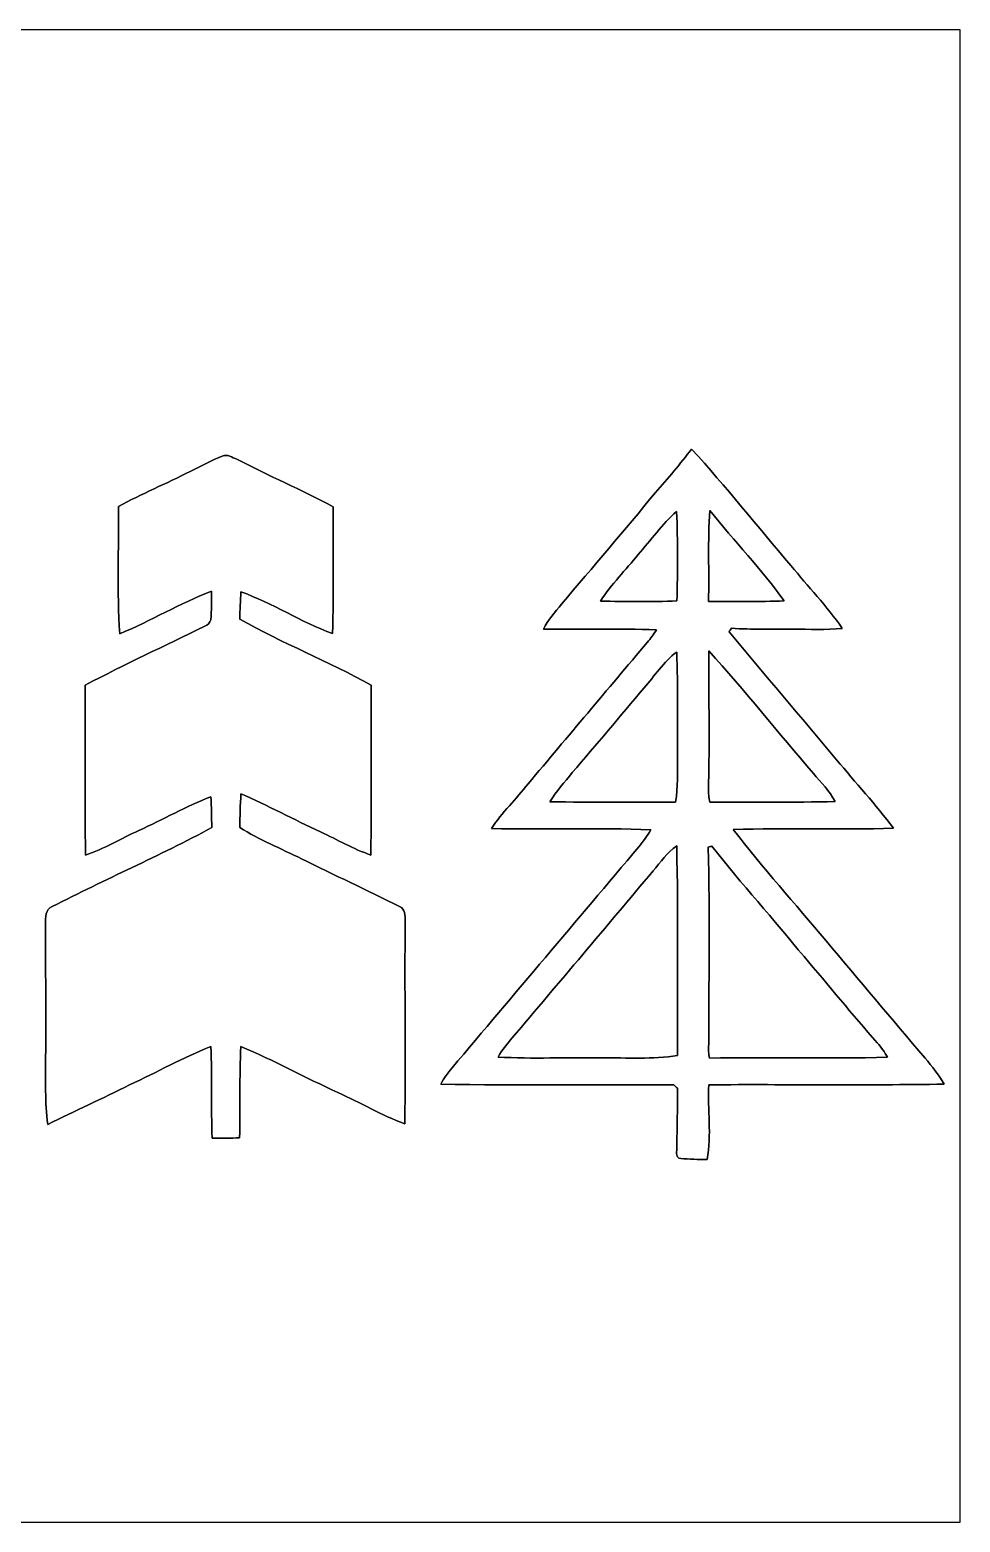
# Model space of a CAD drawing. Header units: centimetres. Extents: x -16.8 to 16.8, y -16.7 to 16.7.
# Drawn here: x -4.01 to 16.77, y -16.67 to 16.67 of the extents above; entities that cross this region are included whole.
import ezdxf

# ---------------------------------------------------------------- set-up
doc = ezdxf.new("R2010")
doc.units = ezdxf.units.CM
doc.header["$MEASUREMENT"] = 0
doc.layers.add('Layer 1', color=7, linetype='Continuous')

msp = doc.modelspace()

# ---------------------------------------------------------------- linework, layer by layer
at = {"layer": 'Layer 1', "color": 7}
for points, knots in [([(-16.77458, 16.66875), (-16.77458, 16.66875), (16.77458, 16.66875), (16.77458, 16.66875), (16.77458, 16.66875), (16.77458, 16.66875), (16.77458, -16.66875), (16.77458, -16.66875), (16.77458, -16.66875), (16.77458, -16.66875), (-16.77458, -16.66875), (-16.77458, -16.66875), (-16.77458, -16.66875), (-16.77458, -16.66875), (-16.77458, 16.66875), (-16.77458, 16.66875), (-16.77458, 16.66875), (-16.77458, 16.66875), (-16.77458, 16.66875), (-16.77458, 16.66875)], [0, 0, 0, 0, 0.16666667, 0.16666667, 0.16666667, 0.16666667, 0.33333333, 0.33333333, 0.33333333, 0.33333333, 0.5, 0.5, 0.5, 0.5, 0.66666667, 0.66666667, 0.66666667, 0.66666667, 1, 1, 1, 1]), ([(0.29245, 7.14798), (0.04692, 7.04815), (-0.1845, 6.91691), (-0.42439, 6.80544), (-0.42439, 6.80544), (-0.95462, 6.5338), (-1.50636, 6.30484), (-2.02847, 6.01733), (-2.02847, 6.01733), (-2.01648, 5.07153), (-2.06058, 4.12362), (-1.99743, 3.17888), (-1.99743, 3.17888), (-1.29963, 3.46534), (-0.65017, 3.85868), (0.05397, 4.12962), (0.05397, 4.12962), (0.05397, 3.91583), (0.05503, 3.7017), (0.03528, 3.48791), (0.03528, 3.48791), (0.02364, 3.41771), (-0.03986, 3.37644), (-0.09737, 3.34469), (-0.09737, 3.34469), (-0.98989, 2.91077), (-1.88842, 2.48849), (-2.76966, 2.032), (-2.76966, 2.032), (-2.76613, 0.76623), (-2.77636, -0.49989), (-2.76366, -1.76565), (-2.76366, -1.76565), (-2.34421, -1.63089), (-1.96991, -1.39488), (-1.56845, -1.21885), (-1.56845, -1.21885), (-1.03152, -0.97049), (-0.51435, -0.67451), (0.03916, -0.46461), (0.03916, -0.46461), (0.05186, -0.69286), (0.05186, -0.92146), (0.05821, -1.15076), (0.05821, -1.15076), (-1.10384, -1.78999), (-2.33151, -2.30329), (-3.50591, -2.91853), (-3.50591, -2.91853), (-3.65831, -2.97462), (-3.66395, -3.16336), (-3.65337, -3.29706), (-3.65337, -3.29706), (-3.65689, -4.29683), (-3.64525, -5.29696), (-3.65301, -6.29708), (-3.65301, -6.29708), (-3.65196, -6.79203), (-3.6703, -7.2898), (-3.60574, -7.78193), (-3.60574, -7.78193), (-2.99791, -7.48665), (-2.38584, -7.19984), (-1.77906, -6.90174), (-1.77906, -6.90174), (-1.17193, -6.61917), (-0.58349, -6.29179), (0.03775, -6.04097), (0.03775, -6.04097), (0.06526, -6.72289), (0.04339, -7.40586), (0.06385, -8.08814), (0.06385, -8.08814), (0.26882, -8.08919), (0.47343, -8.08814), (0.67874, -8.08602), (0.67874, -8.08602), (0.69603, -7.4041), (0.67451, -6.72183), (0.70626, -6.04061), (0.70626, -6.04061), (1.44463, -6.35), (2.14701, -6.73982), (2.8762, -7.07072), (2.8762, -7.07072), (3.37785, -7.29298), (3.84916, -7.58331), (4.36739, -7.76711), (4.36739, -7.76711), (4.39491, -6.25828), (4.35928, -4.74839), (4.37974, -3.23921), (4.37974, -3.23921), (4.38009, -3.12032), (4.37621, -2.97074), (4.25132, -2.91218), (4.25132, -2.91218), (3.52249, -2.5587), (2.79329, -2.20451), (2.06375, -1.85173), (2.06375, -1.85173), (1.60232, -1.61996), (1.12148, -1.42452), (0.68227, -1.15041), (0.68227, -1.15041), (0.68792, -0.89817), (0.69532, -0.64664), (0.70802, -0.39546), (0.70802, -0.39546), (1.31057, -0.65934), (1.89124, -0.97226), (2.48814, -1.24989), (2.48814, -1.24989), (2.86209, -1.42275), (3.22051, -1.63195), (3.61174, -1.76636), (3.61174, -1.76636), (3.62162, -0.50024), (3.61315, 0.76553), (3.61632, 2.03165), (3.61632, 2.03165), (2.65924, 2.56187), (1.63407, 2.96369), (0.68298, 3.50591), (0.68298, 3.50591), (0.68968, 3.71016), (0.69674, 3.91407), (0.70732, 4.11762), (0.70732, 4.11762), (1.41287, 3.85868), (2.05034, 3.43958), (2.75625, 3.18064), (2.75625, 3.18064), (2.788, 4.12503), (2.76119, 5.07012), (2.7686, 6.01486), (2.7686, 6.01486), (2.06234, 6.39127), (1.32821, 6.7123), (0.61489, 7.07496), (0.61489, 7.07496), (0.51435, 7.11764), (0.40464, 7.19702), (0.29245, 7.14798), (0.29245, 7.14798), (0.29245, 7.14798), (0.29245, 7.14798), (0.29245, 7.14798)], [0, 0, 0, 0, 0.02631579, 0.02631579, 0.02631579, 0.02631579, 0.05263158, 0.05263158, 0.05263158, 0.05263158, 0.07894737, 0.07894737, 0.07894737, 0.07894737, 0.10526316, 0.10526316, 0.10526316, 0.10526316, 0.13157895, 0.13157895, 0.13157895, 0.13157895, 0.15789474, 0.15789474, 0.15789474, 0.15789474, 0.18421053, 0.18421053, 0.18421053, 0.18421053, 0.21052632, 0.21052632, 0.21052632, 0.21052632, 0.23684211, 0.23684211, 0.23684211, 0.23684211, 0.26315789, 0.26315789, 0.26315789, 0.26315789, 0.28947368, 0.28947368, 0.28947368, 0.28947368, 0.31578947, 0.31578947, 0.31578947, 0.31578947, 0.34210526, 0.34210526, 0.34210526, 0.34210526, 0.36842105, 0.36842105, 0.36842105, 0.36842105, 0.39473684, 0.39473684, 0.39473684, 0.39473684, 0.42105263, 0.42105263, 0.42105263, 0.42105263, 0.44736842, 0.44736842, 0.44736842, 0.44736842, 0.47368421, 0.47368421, 0.47368421, 0.47368421, 0.5, 0.5, 0.5, 0.5, 0.52631579, 0.52631579, 0.52631579, 0.52631579, 0.55263158, 0.55263158, 0.55263158, 0.55263158, 0.57894737, 0.57894737, 0.57894737, 0.57894737, 0.60526316, 0.60526316, 0.60526316, 0.60526316, 0.63157895, 0.63157895, 0.63157895, 0.63157895, 0.65789474, 0.65789474, 0.65789474, 0.65789474, 0.68421053, 0.68421053, 0.68421053, 0.68421053, 0.71052632, 0.71052632, 0.71052632, 0.71052632, 0.73684211, 0.73684211, 0.73684211, 0.73684211, 0.76315789, 0.76315789, 0.76315789, 0.76315789, 0.78947368, 0.78947368, 0.78947368, 0.78947368, 0.81578947, 0.81578947, 0.81578947, 0.81578947, 0.84210526, 0.84210526, 0.84210526, 0.84210526, 0.86842105, 0.86842105, 0.86842105, 0.86842105, 0.89473684, 0.89473684, 0.89473684, 0.89473684, 0.92105263, 0.92105263, 0.92105263, 0.92105263, 0.94736842, 0.94736842, 0.94736842, 0.94736842, 1, 1, 1, 1]), ([(9.96703, 6.3313), (9.28088, 5.49063), (8.57215, 4.66866), (7.87047, 3.84069), (7.87047, 3.84069), (7.72195, 3.6643), (7.57096, 3.48686), (7.46407, 3.28048), (7.46407, 3.28048), (8.3058, 3.27237), (9.14823, 3.29883), (9.98926, 3.26319), (9.98926, 3.26319), (9.92858, 3.16548), (9.8612, 3.07234), (9.785, 2.98591), (9.785, 2.98591), (8.89776, 1.93287), (8.01088, 0.87948), (7.12435, -0.17392), (7.12435, -0.17392), (6.86223, -0.51611), (6.54121, -0.81104), (6.3052, -1.17299), (6.3052, -1.17299), (7.49229, -1.20579), (8.6808, -1.14935), (9.86755, -1.20403), (9.86755, -1.20403), (9.78253, -1.33526), (9.69469, -1.46473), (9.59414, -1.58433), (9.59414, -1.58433), (8.20702, -3.23144), (6.8132, -4.87257), (5.42749, -6.52074), (5.42749, -6.52074), (5.33153, -6.63504), (5.23593, -6.75217), (5.17137, -6.88799), (5.17137, -6.88799), (6.90739, -6.91197), (8.64411, -6.88411), (10.38013, -6.90174), (10.38013, -6.90174), (10.40553, -6.92573), (10.43164, -6.94972), (10.45774, -6.97406), (10.45774, -6.97406), (10.46515, -7.45843), (10.44998, -7.94244), (10.44116, -8.4268), (10.44116, -8.4268), (10.43764, -8.48007), (10.47397, -8.54393), (10.53183, -8.54781), (10.53183, -8.54781), (10.72727, -8.5598), (10.92341, -8.56686), (11.12026, -8.56897), (11.12026, -8.56897), (11.22927, -8.01899), (11.13014, -7.45314), (11.15907, -6.89751), (11.15907, -6.89751), (12.91167, -6.88799), (14.66427, -6.91303), (16.41616, -6.88446), (16.41616, -6.88446), (16.29763, -6.67491), (16.14911, -6.48511), (15.99247, -6.30308), (15.99247, -6.30308), (15.24776, -5.43595), (14.5161, -4.55718), (13.77809, -3.68441), (13.77809, -3.68441), (13.08947, -2.85291), (12.36274, -2.0514), (11.70587, -1.19415), (11.70587, -1.19415), (12.89897, -1.15993), (14.09277, -1.20438), (15.28586, -1.16805), (15.28586, -1.16805), (14.8911, -0.63429), (14.43531, -0.14993), (14.01516, 0.36266), (14.01516, 0.36266), (13.22105, 1.32151), (12.40331, 2.2606), (11.6145, 3.22368), (11.6145, 3.22368), (11.62685, 3.24273), (11.65119, 3.28048), (11.66354, 3.29918), (11.66354, 3.29918), (12.1218, 3.27448), (12.58076, 3.27307), (13.03937, 3.28366), (13.03937, 3.28366), (13.40661, 3.27695), (13.77527, 3.25649), (14.14145, 3.29777), (14.14145, 3.29777), (13.79679, 3.79589), (13.37733, 4.2358), (12.99245, 4.70218), (12.99245, 4.70218), (12.25056, 5.56648), (11.54289, 6.46112), (10.77666, 7.30356), (10.77666, 7.30356), (10.51842, 6.96983), (10.25102, 6.64351), (9.96703, 6.3313), (9.96703, 6.3313), (9.96703, 6.3313), (9.96703, 6.3313), (9.96703, 6.3313)], [0, 0, 0, 0, 0.03225806, 0.03225806, 0.03225806, 0.03225806, 0.06451613, 0.06451613, 0.06451613, 0.06451613, 0.09677419, 0.09677419, 0.09677419, 0.09677419, 0.12903226, 0.12903226, 0.12903226, 0.12903226, 0.16129032, 0.16129032, 0.16129032, 0.16129032, 0.19354839, 0.19354839, 0.19354839, 0.19354839, 0.22580645, 0.22580645, 0.22580645, 0.22580645, 0.25806452, 0.25806452, 0.25806452, 0.25806452, 0.29032258, 0.29032258, 0.29032258, 0.29032258, 0.32258065, 0.32258065, 0.32258065, 0.32258065, 0.35483871, 0.35483871, 0.35483871, 0.35483871, 0.38709677, 0.38709677, 0.38709677, 0.38709677, 0.41935484, 0.41935484, 0.41935484, 0.41935484, 0.4516129, 0.4516129, 0.4516129, 0.4516129, 0.48387097, 0.48387097, 0.48387097, 0.48387097, 0.51612903, 0.51612903, 0.51612903, 0.51612903, 0.5483871, 0.5483871, 0.5483871, 0.5483871, 0.58064516, 0.58064516, 0.58064516, 0.58064516, 0.61290323, 0.61290323, 0.61290323, 0.61290323, 0.64516129, 0.64516129, 0.64516129, 0.64516129, 0.67741935, 0.67741935, 0.67741935, 0.67741935, 0.70967742, 0.70967742, 0.70967742, 0.70967742, 0.74193548, 0.74193548, 0.74193548, 0.74193548, 0.77419355, 0.77419355, 0.77419355, 0.77419355, 0.80645161, 0.80645161, 0.80645161, 0.80645161, 0.83870968, 0.83870968, 0.83870968, 0.83870968, 0.87096774, 0.87096774, 0.87096774, 0.87096774, 0.90322581, 0.90322581, 0.90322581, 0.90322581, 0.93548387, 0.93548387, 0.93548387, 0.93548387, 1, 1, 1, 1]), ([(9.58568, 4.94877), (9.86684, 5.27121), (10.11802, 5.62398), (10.43975, 5.90903), (10.43975, 5.90903), (10.47186, 5.24298), (10.46515, 4.57588), (10.44822, 3.90948), (10.44822, 3.90948), (9.87919, 3.8929), (9.30945, 3.89255), (8.74042, 3.90772), (8.74042, 3.90772), (8.98878, 4.28025), (9.29993, 4.60551), (9.58568, 4.94877)], [0, 0, 0, 0, 0.2, 0.2, 0.2, 0.2, 0.4, 0.4, 0.4, 0.4, 0.6, 0.6, 0.6, 0.6, 1, 1, 1, 1]), ([(11.18552, 5.92843), (11.72845, 5.24686), (12.33734, 4.61716), (12.84676, 3.90984), (12.84676, 3.90984), (12.28196, 3.89361), (11.71751, 3.89643), (11.15307, 3.89961), (11.15307, 3.89961), (11.17071, 4.57553), (11.13296, 5.25462), (11.18552, 5.92843)], [0, 0, 0, 0, 0.25, 0.25, 0.25, 0.25, 0.5, 0.5, 0.5, 0.5, 1, 1, 1, 1]), ([(9.71091, 1.96568), (9.95257, 2.23414), (10.14801, 2.55446), (10.44293, 2.76931), (10.44293, 2.76931), (10.47503, 1.9939), (10.45245, 1.21708), (10.46374, 0.44097), (10.46374, 0.44097), (10.45633, 0.09913), (10.47538, -0.24765), (10.41788, -0.58632), (10.41788, -0.58632), (9.48231, -0.57432), (8.54639, -0.59337), (7.61118, -0.57362), (7.61118, -0.57362), (7.75123, -0.33831), (7.94103, -0.13829), (8.1093, 0.07585), (8.1093, 0.07585), (8.64941, 0.70062), (9.18069, 1.33279), (9.71091, 1.96568)], [0, 0, 0, 0, 0.14285714, 0.14285714, 0.14285714, 0.14285714, 0.28571429, 0.28571429, 0.28571429, 0.28571429, 0.42857143, 0.42857143, 0.42857143, 0.42857143, 0.57142857, 0.57142857, 0.57142857, 0.57142857, 0.71428571, 0.71428571, 0.71428571, 0.71428571, 1, 1, 1, 1]), ([(11.16259, 2.79365), (11.96728, 1.90465), (12.71376, 0.96414), (13.49692, 0.05574), (13.49692, 0.05574), (13.66626, -0.14605), (13.85605, -0.33584), (13.9827, -0.57009), (13.9827, -0.57009), (13.04854, -0.59514), (12.11404, -0.57609), (11.17988, -0.58349), (11.17988, -0.58349), (11.12591, -0.28046), (11.17106, 0.02963), (11.16224, 0.33514), (11.16224, 0.33514), (11.17917, 1.15464), (11.14954, 1.9745), (11.16259, 2.79365)], [0, 0, 0, 0, 0.16666667, 0.16666667, 0.16666667, 0.16666667, 0.33333333, 0.33333333, 0.33333333, 0.33333333, 0.5, 0.5, 0.5, 0.5, 0.66666667, 0.66666667, 0.66666667, 0.66666667, 1, 1, 1, 1]), ([(9.91588, -2.12019), (10.08662, -1.93146), (10.22456, -1.70356), (10.44257, -1.56351), (10.44257, -1.56351), (10.48279, -3.1242), (10.44681, -4.68559), (10.46233, -6.24699), (10.46233, -6.24699), (9.90106, -6.32919), (9.33132, -6.29214), (8.76653, -6.29779), (8.76653, -6.29779), (7.99606, -6.28438), (7.22454, -6.32248), (6.45513, -6.27909), (6.45513, -6.27909), (6.53732, -6.12105), (6.65727, -5.98805), (6.76875, -5.85082), (6.76875, -5.85082), (7.82038, -4.60904), (8.86954, -3.36585), (9.91588, -2.12019)], [0, 0, 0, 0, 0.14285714, 0.14285714, 0.14285714, 0.14285714, 0.28571429, 0.28571429, 0.28571429, 0.28571429, 0.42857143, 0.42857143, 0.42857143, 0.42857143, 0.57142857, 0.57142857, 0.57142857, 0.57142857, 0.71428571, 0.71428571, 0.71428571, 0.71428571, 1, 1, 1, 1]), ([(11.14742, -1.5875), (11.16753, -1.58291), (11.20775, -1.57409), (11.22786, -1.56986), (11.22786, -1.56986), (11.89461, -2.40771), (12.60863, -3.2064), (13.28737, -4.03472), (13.28737, -4.03472), (13.83559, -4.67501), (14.36793, -5.32871), (14.92285, -5.96336), (14.92285, -5.96336), (15.01069, -6.06107), (15.09007, -6.16726), (15.1511, -6.28438), (15.1511, -6.28438), (13.82536, -6.31402), (12.49927, -6.2865), (11.17353, -6.30026), (11.17353, -6.30026), (11.16647, -6.25299), (11.15871, -6.20571), (11.15624, -6.15844), (11.15624, -6.15844), (11.16012, -4.63479), (11.18729, -3.11044), (11.14742, -1.5875)], [0, 0, 0, 0, 0.125, 0.125, 0.125, 0.125, 0.25, 0.25, 0.25, 0.25, 0.375, 0.375, 0.375, 0.375, 0.5, 0.5, 0.5, 0.5, 0.625, 0.625, 0.625, 0.625, 0.75, 0.75, 0.75, 0.75, 1, 1, 1, 1])]:
    msp.add_open_spline(points, degree=3, knots=knots, dxfattribs=at)
at = {"layer": 'Layer 1', "color": 251}
for points, knots in [([(0.29245, 7.14798), (0.40464, 7.19702), (0.51435, 7.11764), (0.61489, 7.07496), (0.61489, 7.07496), (1.32821, 6.7123), (2.06234, 6.39127), (2.7686, 6.01486), (2.7686, 6.01486), (2.76119, 5.07012), (2.788, 4.12503), (2.75625, 3.18064), (2.75625, 3.18064), (2.05034, 3.43958), (1.41287, 3.85868), (0.70732, 4.11762), (0.70732, 4.11762), (0.69674, 3.91407), (0.68968, 3.71016), (0.68298, 3.50591), (0.68298, 3.50591), (1.63407, 2.96369), (2.65924, 2.56187), (3.61632, 2.03165), (3.61632, 2.03165), (3.61315, 0.76553), (3.62162, -0.50024), (3.61174, -1.76636), (3.61174, -1.76636), (3.22051, -1.63195), (2.86209, -1.42275), (2.48814, -1.24989), (2.48814, -1.24989), (1.89124, -0.97226), (1.31057, -0.65934), (0.70802, -0.39546), (0.70802, -0.39546), (0.69532, -0.64664), (0.68792, -0.89817), (0.68227, -1.15041), (0.68227, -1.15041), (1.12148, -1.42452), (1.60232, -1.61996), (2.06375, -1.85173), (2.06375, -1.85173), (2.79329, -2.20451), (3.52249, -2.5587), (4.25132, -2.91218), (4.25132, -2.91218), (4.37621, -2.97074), (4.38009, -3.12032), (4.37974, -3.23921), (4.37974, -3.23921), (4.35928, -4.74839), (4.39491, -6.25828), (4.36739, -7.76711), (4.36739, -7.76711), (3.84916, -7.58331), (3.37785, -7.29298), (2.8762, -7.07072), (2.8762, -7.07072), (2.14701, -6.73982), (1.44463, -6.35), (0.70626, -6.04061), (0.70626, -6.04061), (0.67451, -6.72183), (0.69603, -7.4041), (0.67874, -8.08602), (0.67874, -8.08602), (0.47343, -8.08814), (0.26882, -8.08919), (0.06385, -8.08814), (0.06385, -8.08814), (0.04339, -7.40586), (0.06526, -6.72289), (0.03775, -6.04097), (0.03775, -6.04097), (-0.58349, -6.29179), (-1.17193, -6.61917), (-1.77906, -6.90174), (-1.77906, -6.90174), (-2.38584, -7.19984), (-2.99791, -7.48665), (-3.60574, -7.78193), (-3.60574, -7.78193), (-3.6703, -7.2898), (-3.65196, -6.79203), (-3.65301, -6.29708), (-3.65301, -6.29708), (-3.64525, -5.29696), (-3.65689, -4.29683), (-3.65337, -3.29706), (-3.65337, -3.29706), (-3.66395, -3.16336), (-3.65831, -2.97462), (-3.50591, -2.91853), (-3.50591, -2.91853), (-2.33151, -2.30329), (-1.10384, -1.78999), (0.05821, -1.15076), (0.05821, -1.15076), (0.05186, -0.92146), (0.05186, -0.69286), (0.03916, -0.46461), (0.03916, -0.46461), (-0.51435, -0.67451), (-1.03152, -0.97049), (-1.56845, -1.21885), (-1.56845, -1.21885), (-1.96991, -1.39488), (-2.34421, -1.63089), (-2.76366, -1.76565), (-2.76366, -1.76565), (-2.77636, -0.49989), (-2.76613, 0.76623), (-2.76966, 2.032), (-2.76966, 2.032), (-1.88842, 2.48849), (-0.98989, 2.91077), (-0.09737, 3.34469), (-0.09737, 3.34469), (-0.03986, 3.37644), (0.02364, 3.41771), (0.03528, 3.48791), (0.03528, 3.48791), (0.05503, 3.7017), (0.05397, 3.91583), (0.05397, 4.12962), (0.05397, 4.12962), (-0.65017, 3.85868), (-1.29963, 3.46534), (-1.99743, 3.17888), (-1.99743, 3.17888), (-2.06058, 4.12362), (-2.01648, 5.07153), (-2.02847, 6.01733), (-2.02847, 6.01733), (-1.50636, 6.30484), (-0.95462, 6.5338), (-0.42439, 6.80544), (-0.42439, 6.80544), (-0.1845, 6.91691), (0.04692, 7.04815), (0.29245, 7.14798)], [0, 0, 0, 0, 0.02702703, 0.02702703, 0.02702703, 0.02702703, 0.05405405, 0.05405405, 0.05405405, 0.05405405, 0.08108108, 0.08108108, 0.08108108, 0.08108108, 0.10810811, 0.10810811, 0.10810811, 0.10810811, 0.13513514, 0.13513514, 0.13513514, 0.13513514, 0.16216216, 0.16216216, 0.16216216, 0.16216216, 0.18918919, 0.18918919, 0.18918919, 0.18918919, 0.21621622, 0.21621622, 0.21621622, 0.21621622, 0.24324324, 0.24324324, 0.24324324, 0.24324324, 0.27027027, 0.27027027, 0.27027027, 0.27027027, 0.2972973, 0.2972973, 0.2972973, 0.2972973, 0.32432432, 0.32432432, 0.32432432, 0.32432432, 0.35135135, 0.35135135, 0.35135135, 0.35135135, 0.37837838, 0.37837838, 0.37837838, 0.37837838, 0.40540541, 0.40540541, 0.40540541, 0.40540541, 0.43243243, 0.43243243, 0.43243243, 0.43243243, 0.45945946, 0.45945946, 0.45945946, 0.45945946, 0.48648649, 0.48648649, 0.48648649, 0.48648649, 0.51351351, 0.51351351, 0.51351351, 0.51351351, 0.54054054, 0.54054054, 0.54054054, 0.54054054, 0.56756757, 0.56756757, 0.56756757, 0.56756757, 0.59459459, 0.59459459, 0.59459459, 0.59459459, 0.62162162, 0.62162162, 0.62162162, 0.62162162, 0.64864865, 0.64864865, 0.64864865, 0.64864865, 0.67567568, 0.67567568, 0.67567568, 0.67567568, 0.7027027, 0.7027027, 0.7027027, 0.7027027, 0.72972973, 0.72972973, 0.72972973, 0.72972973, 0.75675676, 0.75675676, 0.75675676, 0.75675676, 0.78378378, 0.78378378, 0.78378378, 0.78378378, 0.81081081, 0.81081081, 0.81081081, 0.81081081, 0.83783784, 0.83783784, 0.83783784, 0.83783784, 0.86486486, 0.86486486, 0.86486486, 0.86486486, 0.89189189, 0.89189189, 0.89189189, 0.89189189, 0.91891892, 0.91891892, 0.91891892, 0.91891892, 0.94594595, 0.94594595, 0.94594595, 0.94594595, 1, 1, 1, 1]), ([(9.96703, 6.3313), (10.25102, 6.64351), (10.51842, 6.96983), (10.77666, 7.30356), (10.77666, 7.30356), (11.54289, 6.46112), (12.25056, 5.56648), (12.99245, 4.70218), (12.99245, 4.70218), (13.37733, 4.2358), (13.79679, 3.79589), (14.14145, 3.29777), (14.14145, 3.29777), (13.77527, 3.25649), (13.40661, 3.27695), (13.03937, 3.28366), (13.03937, 3.28366), (12.58076, 3.27307), (12.1218, 3.27448), (11.66354, 3.29918), (11.66354, 3.29918), (11.65119, 3.28048), (11.62685, 3.24273), (11.6145, 3.22368), (11.6145, 3.22368), (12.40331, 2.2606), (13.22105, 1.32151), (14.01516, 0.36266), (14.01516, 0.36266), (14.43531, -0.14993), (14.8911, -0.63429), (15.28586, -1.16805), (15.28586, -1.16805), (14.09277, -1.20438), (12.89897, -1.15993), (11.70587, -1.19415), (11.70587, -1.19415), (12.36274, -2.0514), (13.08947, -2.85291), (13.77809, -3.68441), (13.77809, -3.68441), (14.5161, -4.55718), (15.24776, -5.43595), (15.99247, -6.30308), (15.99247, -6.30308), (16.14911, -6.48511), (16.29763, -6.67491), (16.41616, -6.88446), (16.41616, -6.88446), (14.66427, -6.91303), (12.91167, -6.88799), (11.15907, -6.89751), (11.15907, -6.89751), (11.13014, -7.45314), (11.22927, -8.01899), (11.12026, -8.56897), (11.12026, -8.56897), (10.92341, -8.56686), (10.72727, -8.5598), (10.53183, -8.54781), (10.53183, -8.54781), (10.47397, -8.54393), (10.43764, -8.48007), (10.44116, -8.4268), (10.44116, -8.4268), (10.44998, -7.94244), (10.46515, -7.45843), (10.45774, -6.97406), (10.45774, -6.97406), (10.43164, -6.94972), (10.40553, -6.92573), (10.38013, -6.90174), (10.38013, -6.90174), (8.64411, -6.88411), (6.90739, -6.91197), (5.17137, -6.88799), (5.17137, -6.88799), (5.23593, -6.75217), (5.33153, -6.63504), (5.42749, -6.52074), (5.42749, -6.52074), (6.8132, -4.87257), (8.20702, -3.23144), (9.59414, -1.58433), (9.59414, -1.58433), (9.69469, -1.46473), (9.78253, -1.33526), (9.86755, -1.20403), (9.86755, -1.20403), (8.6808, -1.14935), (7.49229, -1.20579), (6.3052, -1.17299), (6.3052, -1.17299), (6.54121, -0.81104), (6.86223, -0.51611), (7.12435, -0.17392), (7.12435, -0.17392), (8.01088, 0.87948), (8.89776, 1.93287), (9.785, 2.98591), (9.785, 2.98591), (9.8612, 3.07234), (9.92858, 3.16548), (9.98926, 3.26319), (9.98926, 3.26319), (9.14823, 3.29883), (8.3058, 3.27237), (7.46407, 3.28048), (7.46407, 3.28048), (7.57096, 3.48686), (7.72195, 3.6643), (7.87047, 3.84069), (7.87047, 3.84069), (8.57215, 4.66866), (9.28088, 5.49063), (9.96703, 6.3313), (9.96703, 6.3313), (9.96703, 6.3313), (9.96703, 6.3313), (9.96703, 6.3313)], [0, 0, 0, 0, 0.03225806, 0.03225806, 0.03225806, 0.03225806, 0.06451613, 0.06451613, 0.06451613, 0.06451613, 0.09677419, 0.09677419, 0.09677419, 0.09677419, 0.12903226, 0.12903226, 0.12903226, 0.12903226, 0.16129032, 0.16129032, 0.16129032, 0.16129032, 0.19354839, 0.19354839, 0.19354839, 0.19354839, 0.22580645, 0.22580645, 0.22580645, 0.22580645, 0.25806452, 0.25806452, 0.25806452, 0.25806452, 0.29032258, 0.29032258, 0.29032258, 0.29032258, 0.32258065, 0.32258065, 0.32258065, 0.32258065, 0.35483871, 0.35483871, 0.35483871, 0.35483871, 0.38709677, 0.38709677, 0.38709677, 0.38709677, 0.41935484, 0.41935484, 0.41935484, 0.41935484, 0.4516129, 0.4516129, 0.4516129, 0.4516129, 0.48387097, 0.48387097, 0.48387097, 0.48387097, 0.51612903, 0.51612903, 0.51612903, 0.51612903, 0.5483871, 0.5483871, 0.5483871, 0.5483871, 0.58064516, 0.58064516, 0.58064516, 0.58064516, 0.61290323, 0.61290323, 0.61290323, 0.61290323, 0.64516129, 0.64516129, 0.64516129, 0.64516129, 0.67741935, 0.67741935, 0.67741935, 0.67741935, 0.70967742, 0.70967742, 0.70967742, 0.70967742, 0.74193548, 0.74193548, 0.74193548, 0.74193548, 0.77419355, 0.77419355, 0.77419355, 0.77419355, 0.80645161, 0.80645161, 0.80645161, 0.80645161, 0.83870968, 0.83870968, 0.83870968, 0.83870968, 0.87096774, 0.87096774, 0.87096774, 0.87096774, 0.90322581, 0.90322581, 0.90322581, 0.90322581, 0.93548387, 0.93548387, 0.93548387, 0.93548387, 1, 1, 1, 1]), ([(9.58568, 4.94877), (9.29993, 4.60551), (8.98878, 4.28025), (8.74042, 3.90772), (8.74042, 3.90772), (9.30945, 3.89255), (9.87919, 3.8929), (10.44822, 3.90948), (10.44822, 3.90948), (10.46515, 4.57588), (10.47186, 5.24298), (10.43975, 5.90903), (10.43975, 5.90903), (10.11802, 5.62398), (9.86684, 5.27121), (9.58568, 4.94877), (9.58568, 4.94877), (9.58568, 4.94877), (9.58568, 4.94877), (9.58568, 4.94877)], [0, 0, 0, 0, 0.16666667, 0.16666667, 0.16666667, 0.16666667, 0.33333333, 0.33333333, 0.33333333, 0.33333333, 0.5, 0.5, 0.5, 0.5, 0.66666667, 0.66666667, 0.66666667, 0.66666667, 1, 1, 1, 1]), ([(11.18552, 5.92843), (11.13296, 5.25462), (11.17071, 4.57553), (11.15307, 3.89961), (11.15307, 3.89961), (11.71751, 3.89643), (12.28196, 3.89361), (12.84676, 3.90984), (12.84676, 3.90984), (12.33734, 4.61716), (11.72845, 5.24686), (11.18552, 5.92843), (11.18552, 5.92843), (11.18552, 5.92843), (11.18552, 5.92843), (11.18552, 5.92843)], [0, 0, 0, 0, 0.2, 0.2, 0.2, 0.2, 0.4, 0.4, 0.4, 0.4, 0.6, 0.6, 0.6, 0.6, 1, 1, 1, 1]), ([(9.71091, 1.96568), (9.18069, 1.33279), (8.64941, 0.70062), (8.1093, 0.07585), (8.1093, 0.07585), (7.94103, -0.13829), (7.75123, -0.33831), (7.61118, -0.57362), (7.61118, -0.57362), (8.54639, -0.59337), (9.48231, -0.57432), (10.41788, -0.58632), (10.41788, -0.58632), (10.47538, -0.24765), (10.45633, 0.09913), (10.46374, 0.44097), (10.46374, 0.44097), (10.45245, 1.21708), (10.47503, 1.9939), (10.44293, 2.76931), (10.44293, 2.76931), (10.14801, 2.55446), (9.95257, 2.23414), (9.71091, 1.96568), (9.71091, 1.96568), (9.71091, 1.96568), (9.71091, 1.96568), (9.71091, 1.96568)], [0, 0, 0, 0, 0.125, 0.125, 0.125, 0.125, 0.25, 0.25, 0.25, 0.25, 0.375, 0.375, 0.375, 0.375, 0.5, 0.5, 0.5, 0.5, 0.625, 0.625, 0.625, 0.625, 0.75, 0.75, 0.75, 0.75, 1, 1, 1, 1]), ([(11.16259, 2.79365), (11.14954, 1.9745), (11.17917, 1.15464), (11.16224, 0.33514), (11.16224, 0.33514), (11.17106, 0.02963), (11.12591, -0.28046), (11.17988, -0.58349), (11.17988, -0.58349), (12.11404, -0.57609), (13.04854, -0.59514), (13.9827, -0.57009), (13.9827, -0.57009), (13.85605, -0.33584), (13.66626, -0.14605), (13.49692, 0.05574), (13.49692, 0.05574), (12.71376, 0.96414), (11.96728, 1.90465), (11.16259, 2.79365), (11.16259, 2.79365), (11.16259, 2.79365), (11.16259, 2.79365), (11.16259, 2.79365)], [0, 0, 0, 0, 0.14285714, 0.14285714, 0.14285714, 0.14285714, 0.28571429, 0.28571429, 0.28571429, 0.28571429, 0.42857143, 0.42857143, 0.42857143, 0.42857143, 0.57142857, 0.57142857, 0.57142857, 0.57142857, 0.71428571, 0.71428571, 0.71428571, 0.71428571, 1, 1, 1, 1]), ([(9.91588, -2.12019), (8.86954, -3.36585), (7.82038, -4.60904), (6.76875, -5.85082), (6.76875, -5.85082), (6.65727, -5.98805), (6.53732, -6.12105), (6.45513, -6.27909), (6.45513, -6.27909), (7.22454, -6.32248), (7.99606, -6.28438), (8.76653, -6.29779), (8.76653, -6.29779), (9.33132, -6.29214), (9.90106, -6.32919), (10.46233, -6.24699), (10.46233, -6.24699), (10.44681, -4.68559), (10.48279, -3.1242), (10.44257, -1.56351), (10.44257, -1.56351), (10.22456, -1.70356), (10.08662, -1.93146), (9.91588, -2.12019)], [0, 0, 0, 0, 0.14285714, 0.14285714, 0.14285714, 0.14285714, 0.28571429, 0.28571429, 0.28571429, 0.28571429, 0.42857143, 0.42857143, 0.42857143, 0.42857143, 0.57142857, 0.57142857, 0.57142857, 0.57142857, 0.71428571, 0.71428571, 0.71428571, 0.71428571, 1, 1, 1, 1]), ([(11.14742, -1.5875), (11.18729, -3.11044), (11.16012, -4.63479), (11.15624, -6.15844), (11.15624, -6.15844), (11.15871, -6.20571), (11.16647, -6.25299), (11.17353, -6.30026), (11.17353, -6.30026), (12.49927, -6.2865), (13.82536, -6.31402), (15.1511, -6.28438), (15.1511, -6.28438), (15.09007, -6.16726), (15.01069, -6.06107), (14.92285, -5.96336), (14.92285, -5.96336), (14.36793, -5.32871), (13.83559, -4.67501), (13.28737, -4.03472), (13.28737, -4.03472), (12.60863, -3.2064), (11.89461, -2.40771), (11.22786, -1.56986), (11.22786, -1.56986), (11.20775, -1.57409), (11.16753, -1.58291), (11.14742, -1.5875), (11.14742, -1.5875), (11.14742, -1.5875), (11.14742, -1.5875), (11.14742, -1.5875)], [0, 0, 0, 0, 0.11111111, 0.11111111, 0.11111111, 0.11111111, 0.22222222, 0.22222222, 0.22222222, 0.22222222, 0.33333333, 0.33333333, 0.33333333, 0.33333333, 0.44444444, 0.44444444, 0.44444444, 0.44444444, 0.55555556, 0.55555556, 0.55555556, 0.55555556, 0.66666667, 0.66666667, 0.66666667, 0.66666667, 0.77777778, 0.77777778, 0.77777778, 0.77777778, 1, 1, 1, 1])]:
    msp.add_open_spline(points, degree=3, knots=knots, dxfattribs=at)

doc.saveas('drawing.dxf')
